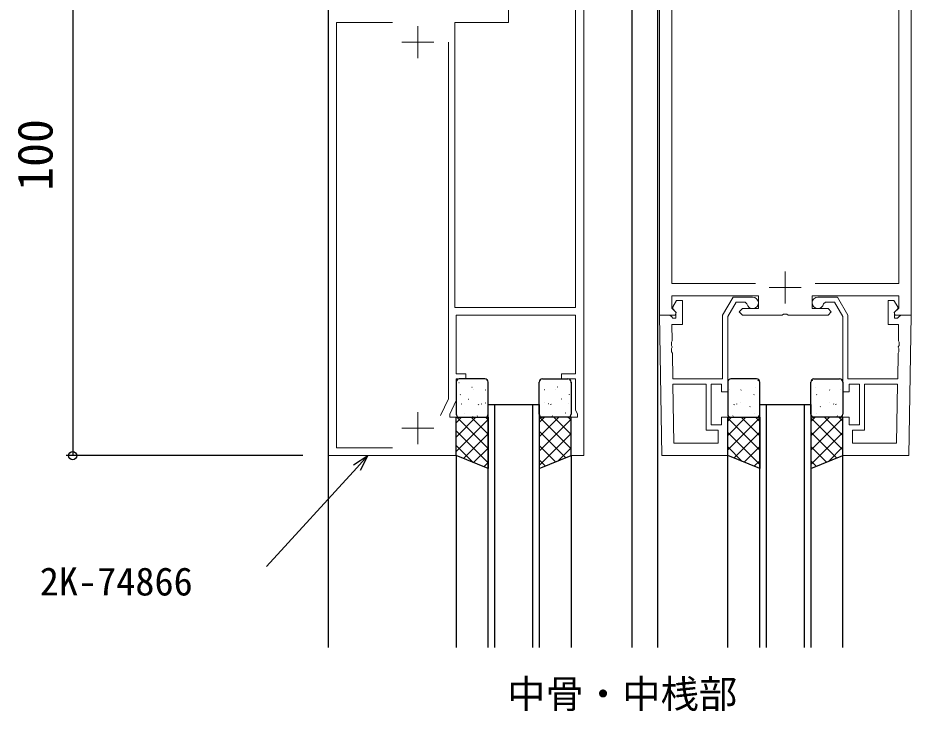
# Model space of a CAD drawing. Units: millimetres, scale not verified. Extents: x -437 to 438, y -681 to 679.
# Drawn here: x -124.6 to 15.1, y 96.5 to 204.9 of the extents above; entities that cross this region are included whole.
import ezdxf
from ezdxf.enums import TextEntityAlignment as Align

# ---------------------------------------------------------------- set-up
doc = ezdxf.new("R2010")
doc.units = ezdxf.units.MM
doc.header["$LTSCALE"] = 4
for name, color, linetype in [('0-1_USER1', 3, 'Continuous'), ('0-3_YKK_12', 2, 'Continuous'), ('0-4_YKK_13', 4, 'Continuous'), ('0-6_YKK_D', 6, 'Continuous')]:
    doc.layers.add(name, color=color, linetype=linetype)
doc.layers.add('0-2_YKK_11', color=7, linetype='Continuous', lineweight=18)
doc.styles.add('ＭＳ ゴシック', font='')
doc.styles.get('ＭＳ ゴシック').set_extended_font_data('MS Gothic')

msp = doc.modelspace()

# ---------------------------------------------------------------- linework, layer by layer
at = {"layer": '0-2_YKK_11'}
for p, q in [((-37.361, 206.728), (-37.361, 159.628)), ((-21.98, 138.358), (-22.142, 147.628)), ((13.021, 147.628), (12.859, 138.358))]:
    msp.add_line(p, q, dxfattribs=at)
at = {"layer": '0-2_YKK_11', "color": 2}
for p, q in [((-62.061, 198.628), (-62.061, 203.628)), ((-59.561, 201.128), (-64.561, 201.128)), ((-4.561, 160.228), (-4.561, 165.228)), ((-2.061, 162.728), (-7.061, 162.728)), ((-62.061, 138.228), (-62.061, 143.228)), ((-59.561, 140.728), (-64.561, 140.728))]:
    msp.add_line(p, q, dxfattribs=at)
at = {"layer": '0-2_YKK_11'}
for points in [[(-36.061, 236.428), (-36.061, 136.428), (-38.061, 136.428), (-38.061, 142.428), (-37.061, 142.428), (-37.061, 142.928), (-37.361, 143.571), (-37.361, 148.428), (-39.561, 148.428), (-39.561, 149.228), (-37.361, 149.228), (-37.361, 158.428), (-56.061, 158.428), (-56.061, 149.228), (-54.561, 149.228), (-54.561, 148.428), (-56.061, 148.428), (-56.061, 145.073), (-57.061, 142.928), (-57.061, 142.428), (-56.061, 142.428), (-56.061, 136.428), (-76.061, 136.428), (-76.061, 207.928)], [(-24.261, 214.428), (-24.261, 158.428), (-21.785, 158.428), (-21.624, 158.816), (-22.331, 159.522), (-22.331, 161.428), (-8.761, 161.428), (-8.761, 159.428), (-11.261, 159.428), (-11.761, 158.928), (-11.261, 158.428), (-5.019, 158.428), (-4.836, 158.548), (-4.286, 158.548), (-4.102, 158.428), (2.139, 158.428), (2.639, 158.928), (2.139, 159.428), (-0.361, 159.428), (-0.361, 161.428), (13.209, 161.428), (13.209, 159.522), (12.503, 158.816), (12.664, 158.428), (15.139, 158.428), (15.139, 214.428)], [(-9.235, 209.498), (-22.331, 209.498), (-22.331, 163.358), (-9.235, 163.358)], [(0.113, 163.358), (13.209, 163.358), (13.209, 209.498), (0.113, 209.498), (13.209, 209.498)], [(-66.029, 137.628), (-74.761, 137.628), (-74.761, 204.228), (-66.029, 204.228), (-74.761, 204.228)], [(-57.261, 201.128), (-57.261, 145.339), (-58.483, 142.717)], [(-9.661, 161.228), (-12.722, 161.228), (-14.361, 158.391), (-14.361, 148.428), (-22.156, 148.428), (-22.226, 152.47), (-22.349, 152.651), (-22.359, 153.201), (-22.242, 153.386), (-22.244, 153.47), (-22.367, 153.651), (-22.377, 154.201), (-22.26, 154.386), (-22.304, 156.928), (-20.661, 156.928), (-20.661, 160.728), (-21.561, 160.728), (-22.161, 159.689), (-22.161, 159.378), (-21.661, 158.878), (-21.661, 157.928), (-22.131, 157.928), (-22.331, 158.128), (-22.631, 158.428), (-24.261, 158.428)], [(0.539, 161.228), (3.601, 161.228), (5.239, 158.391), (5.239, 148.428), (13.035, 148.428), (13.105, 152.47), (13.228, 152.651), (13.238, 153.201), (13.121, 153.386), (13.123, 153.47), (13.246, 153.651), (13.255, 154.201), (13.139, 154.386), (13.183, 156.928), (11.539, 156.928), (11.539, 160.728), (12.439, 160.728), (13.039, 159.689), (13.039, 159.378), (12.539, 158.878), (12.539, 157.928), (13.01, 157.928), (13.21, 158.128), (13.51, 158.428), (15.139, 158.428)], [(-24.261, 158.428), (-23.877, 136.428), (-13.561, 136.428), (-13.561, 142.428), (-14.561, 142.428), (-14.561, 141.228), (-16.161, 141.228), (-16.161, 147.628), (-14.561, 147.628), (-14.561, 146.428), (-13.561, 146.428), (-13.561, 158.176), (-12.261, 160.428), (-10.844, 160.428), (-10.548, 160.178)], [(15.139, 158.428), (14.755, 136.428), (4.439, 136.428), (4.439, 142.428), (5.439, 142.428), (5.439, 141.228), (7.039, 141.228), (7.039, 147.628), (5.439, 147.628), (5.439, 146.428), (4.439, 146.428), (4.439, 158.176), (3.139, 160.428), (1.723, 160.428), (1.427, 160.178)]]:
    msp.add_lwpolyline(points, dxfattribs=at)
for points in [[(-37.361, 206.728), (-47.861, 206.728), (-47.861, 204.228), (-56.261, 204.228), (-56.261, 159.628), (-37.361, 159.628)], [(-21.98, 138.358), (-22.142, 147.628), (-16.961, 147.628), (-16.961, 140.428), (-15.061, 140.428), (-15.061, 138.358)], [(13.021, 147.628), (7.839, 147.628), (7.839, 140.428), (5.939, 140.428), (5.939, 138.358), (12.859, 138.358)]]:
    msp.add_lwpolyline(points, close=True, dxfattribs=at)
for centre, start, end in [((-9.661, 160.328), 189.59406, 90), ((0.539, 160.328), 90, 350.40594)]:
    msp.add_arc(centre, 0.9, start, end, dxfattribs=at)
at = {"layer": '0-3_YKK_12'}
for p, q in [((-76.061, 266.428), (-76.061, 106.428)), ((-28.561, 266.428), (-28.561, 106.428)), ((-24.561, 266.428), (-24.561, 106.428)), ((-50.061, 144.432), (-50.061, 106.428)), ((-44.061, 106.428), (-44.061, 144.432)), ((-7.56, 144.432), (-7.56, 106.428)), ((-1.56, 106.428), (-1.56, 144.432)), ((-56.061, 136.428), (-56.061, 106.428)), ((-38.061, 136.428), (-38.061, 106.428)), ((-13.56, 106.428), (-13.56, 136.428)), ((4.44, 106.428), (4.44, 136.428))]:
    msp.add_line(p, q, dxfattribs=at)
for points in [[(-51.061, 106.428), (-51.061, 144.432), (-43.061, 144.432), (-43.061, 106.428)], [(-8.56, 106.428), (-8.56, 144.432), (-0.56, 144.432), (-0.56, 106.428)]]:
    msp.add_lwpolyline(points, dxfattribs=at)
at = {"layer": '0-4_YKK_13'}
for p, q in [((-51.561, 148.432), (-55.561, 148.432)), ((-42.561, 148.432), (-38.561, 148.432)), ((-9.061, 148.428), (-13.061, 148.428)), ((-8.847, 148.155), (-8.803, 148.179)), ((-0.274, 148.155), (-0.318, 148.179)), ((-0.061, 148.428), (3.939, 148.428)), ((-56.061, 147.932), (-56.061, 142.932)), ((-55.616, 147.868), (-55.573, 147.892)), ((-53.592, 147.134), (-53.548, 147.158)), ((-51.061, 142.932), (-51.061, 147.932)), ((-43.061, 142.932), (-43.061, 147.932)), ((-40.13, 147.134), (-40.173, 147.158)), ((-38.105, 147.868), (-38.149, 147.892)), ((-38.061, 147.932), (-38.061, 142.932)), ((-13.561, 147.928), (-13.561, 142.928)), ((-13.561, 147.147), (-13.548, 147.154)), ((-9.283, 147.156), (-9.277, 147.163)), ((-8.561, 142.928), (-8.561, 147.928)), ((-0.561, 142.928), (-0.561, 147.928)), ((0.162, 147.156), (0.156, 147.163)), ((4.439, 147.147), (4.427, 147.154)), ((4.439, 147.928), (4.439, 142.928)), ((-55.424, 145.923), (-55.378, 146.012)), ((-53.278, 146.714), (-53.271, 146.721)), ((-51.515, 146.701), (-51.471, 146.725)), ((-42.206, 146.701), (-42.25, 146.725)), ((-40.443, 146.714), (-40.45, 146.721)), ((-38.297, 145.923), (-38.343, 146.012)), ((-13.278, 146.71), (-13.271, 146.718)), ((-11.515, 146.698), (-11.471, 146.722)), ((-9.49, 145.964), (-9.446, 145.988)), ((0.369, 145.964), (0.325, 145.988)), ((2.394, 146.698), (2.35, 146.722)), ((4.157, 146.71), (4.15, 146.718)), ((-55.253, 144.509), (-55.246, 144.516)), ((-54.183, 145.244), (-54.139, 145.268)), ((-52.535, 144.399), (-52.488, 144.487)), ((-52.158, 144.51), (-52.114, 144.534)), ((-51.492, 144.694), (-51.485, 144.701)), ((-42.229, 144.694), (-42.236, 144.701)), ((-41.563, 144.51), (-41.607, 144.534)), ((-41.186, 144.399), (-41.233, 144.487)), ((-39.538, 145.244), (-39.582, 145.268)), ((-38.468, 144.509), (-38.475, 144.516)), ((-12.535, 144.395), (-12.488, 144.484)), ((-12.158, 144.506), (-12.114, 144.53)), ((-11.492, 144.69), (-11.485, 144.698)), ((-10.082, 144.074), (-10.038, 144.098)), ((0.96, 144.074), (0.917, 144.098)), ((2.371, 144.69), (2.364, 144.698)), ((3.037, 144.506), (2.993, 144.53)), ((3.414, 144.395), (3.367, 144.484)), ((-54.826, 143.052), (-54.782, 143.076)), ((-52.749, 142.62), (-52.706, 142.644)), ((-40.972, 142.62), (-41.016, 142.644)), ((-38.895, 143.052), (-38.939, 143.076)), ((-12.749, 142.616), (-12.706, 142.64)), ((-9.439, 142.968), (-9.432, 142.976)), ((0.318, 142.968), (0.311, 142.976)), ((3.628, 142.616), (3.584, 142.64)), ((-56.061, 141.587), (-55.216, 142.432)), ((-56.061, 139.342), (-52.971, 142.432)), ((-56.061, 137.097), (-51.061, 142.097)), ((-51.061, 137.53), (-55.962, 142.432)), ((-55.561, 142.432), (-51.561, 142.432)), ((-51.061, 139.775), (-53.717, 142.432)), ((-53.433, 142.526), (-53.427, 142.534)), ((-51.061, 142.02), (-51.472, 142.432)), ((-43.061, 141.62), (-42.249, 142.432)), ((-43.061, 139.375), (-40.004, 142.432)), ((-43.061, 137.13), (-38.061, 142.13)), ((-38.061, 137.497), (-42.995, 142.432)), ((-38.561, 142.432), (-42.561, 142.432)), ((-38.061, 139.742), (-40.75, 142.432)), ((-40.288, 142.526), (-40.294, 142.534)), ((-38.061, 141.987), (-38.505, 142.432)), ((-13.561, 141.839), (-12.971, 142.428)), ((-13.561, 139.594), (-10.726, 142.428)), ((-13.561, 137.349), (-8.561, 142.349)), ((-8.561, 137.271), (-13.561, 142.271)), ((-13.061, 142.428), (-9.061, 142.428)), ((-8.561, 139.516), (-11.472, 142.428)), ((-8.561, 141.761), (-9.227, 142.428)), ((-0.561, 141.761), (0.106, 142.428)), ((-0.561, 139.516), (2.351, 142.428)), ((4.439, 137.349), (-0.561, 142.349)), ((-0.561, 137.271), (4.439, 142.271)), ((3.939, 142.428), (-0.061, 142.428)), ((4.439, 139.594), (1.605, 142.428)), ((4.439, 141.839), (3.85, 142.428)), ((-51.061, 135.285), (-56.061, 140.285)), ((-54.932, 135.98), (-51.061, 139.852)), ((-38.903, 136.095), (-43.061, 140.252)), ((-43.061, 134.885), (-38.061, 139.885)), ((-8.561, 135.026), (-13.561, 140.026)), ((-12.615, 136.05), (-8.561, 140.104)), ((3.493, 136.05), (-0.561, 140.104)), ((-0.561, 135.026), (4.439, 140.026)), ((-53.381, 135.36), (-56.061, 138.04)), ((-53.329, 135.339), (-51.061, 137.607)), ((-40.507, 135.453), (-43.061, 138.007)), ((-40.074, 135.626), (-38.061, 137.64)), ((-11.305, 135.526), (-13.561, 137.781)), ((-11.011, 135.408), (-8.561, 137.858)), ((1.89, 135.408), (-0.561, 137.858)), ((2.184, 135.526), (4.439, 137.781)), ((-42.11, 134.812), (-43.061, 135.762)), ((-9.407, 134.767), (-8.561, 135.613)), ((0.286, 134.767), (-0.561, 135.613)), ((-51.725, 134.697), (-51.061, 135.362))]:
    msp.add_line(p, q, dxfattribs=at)
for points in [[(-51.061, 134.432), (-56.061, 136.432), (-56.061, 142.432), (-51.061, 142.432)], [(-43.061, 134.432), (-38.061, 136.432), (-38.061, 142.432), (-43.061, 142.432)], [(-8.561, 134.428), (-13.561, 136.428), (-13.561, 142.428), (-8.561, 142.428)], [(-0.561, 134.428), (4.439, 136.428), (4.439, 142.428), (-0.561, 142.428)]]:
    msp.add_lwpolyline(points, close=True, dxfattribs=at)
for centre, start, end in [((-55.561, 147.932), 90, 180), ((-51.561, 147.932), 0, 90), ((-42.561, 147.932), 90, 180), ((-38.561, 147.932), 0, 90), ((-13.061, 147.928), 90, 180), ((-9.061, 147.928), 0, 90), ((-0.061, 147.928), 90, 180), ((3.939, 147.928), 0, 90), ((-55.561, 142.932), 180, 270), ((-51.561, 142.932), 270, 0), ((-42.561, 142.932), 180, 270), ((-38.561, 142.932), 270, 0), ((-13.061, 142.928), 180, 270), ((-9.061, 142.928), 270, 0), ((-0.061, 142.928), 180, 270), ((3.939, 142.928), 270, 0)]:
    msp.add_arc(centre, 0.5, start, end, dxfattribs=at)
at = {"layer": '0-6_YKK_D'}
for p, q in [((-116.061, 236.428), (-116.061, 136.428)), ((-80.061, 136.428), (-117.061, 136.428))]:
    msp.add_line(p, q, dxfattribs=at)
for points in [[(-69.876, 136.428), (-71.594, 134.544), (-85.712, 119.061)], [(-72.099, 135.004), (-69.876, 136.428), (-71.089, 134.083)]]:
    msp.add_lwpolyline(points, dxfattribs=at)
msp.add_circle((-116.061, 136.428), 0.637, dxfattribs=at)

# ---------------------------------------------------------------- texts
at = {"layer": '0-1_USER1', "style": 'ＭＳ ゴシック'}
msp.add_text('中骨・中桟部', height=4.399, dxfattribs=at).set_placement((-48.075, 95.617), align=Align.BOTTOM_LEFT)
at = {"layer": '0-6_YKK_D', "style": 'ＭＳ ゴシック'}
msp.add_text('100', height=5.499, rotation=90, dxfattribs=at).set_placement((-117.561, 177.863), align=Align.BOTTOM_LEFT)
msp.add_text('2K-74866', height=4.399, dxfattribs=at).set_placement((-121.219, 113.227), align=Align.BOTTOM_LEFT)

doc.saveas('drawing.dxf')
